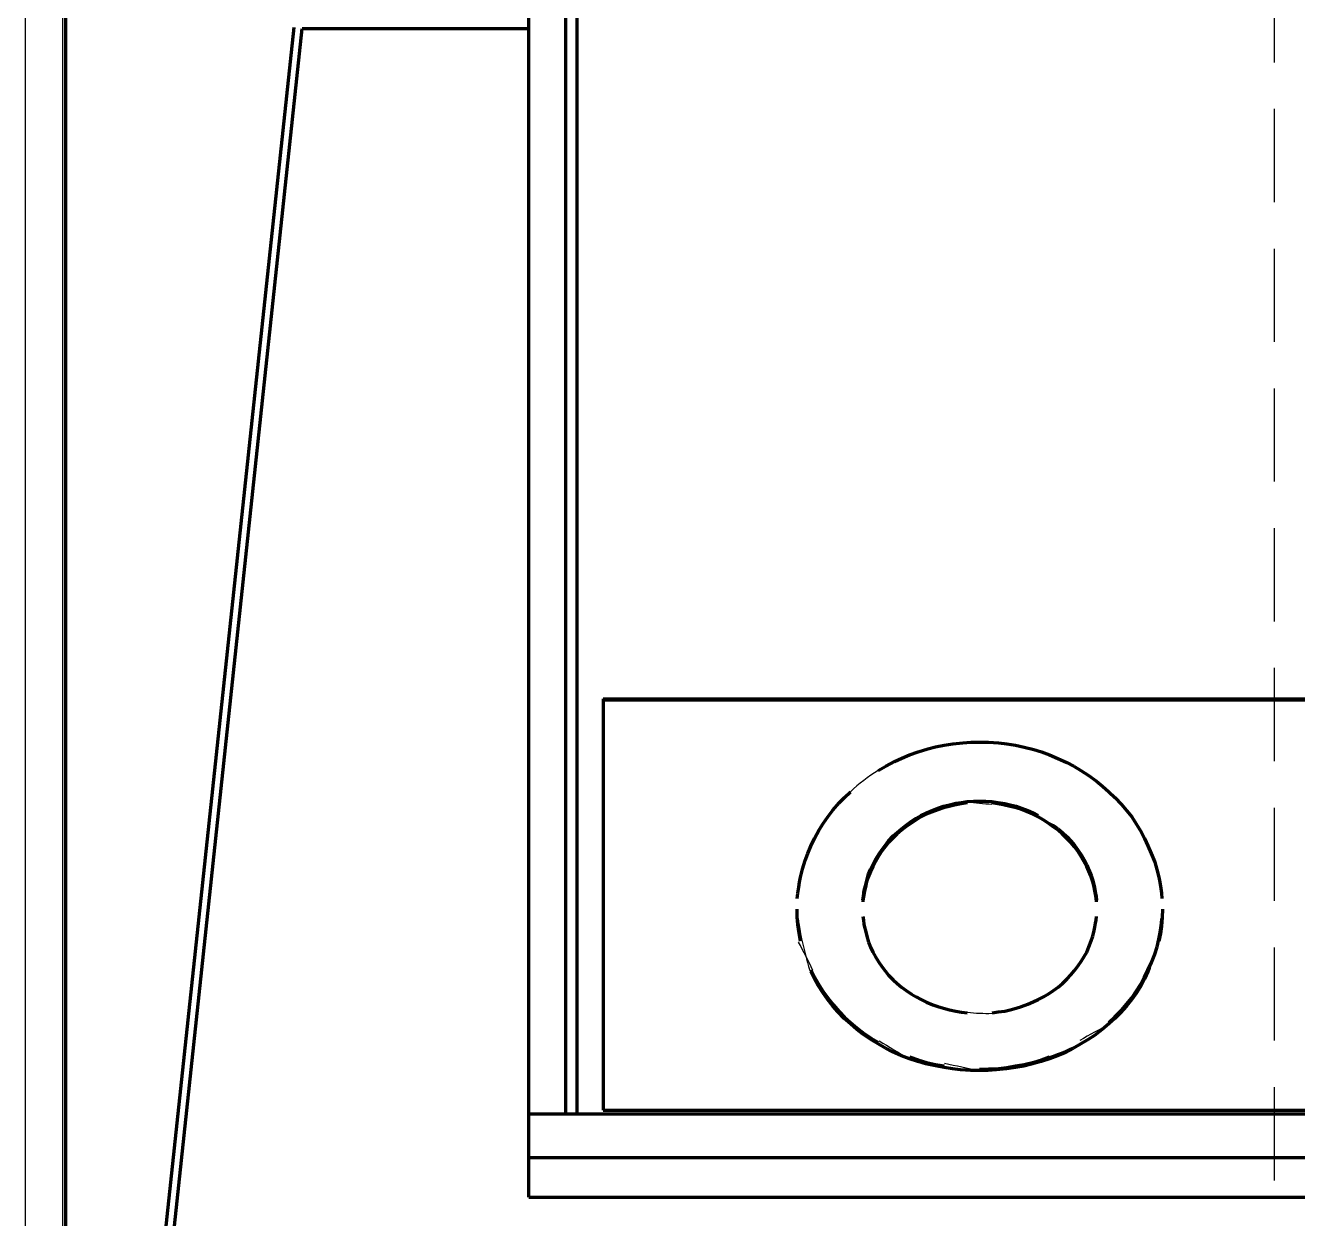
# Model space of a CAD drawing. Header units: millimetres. Extents: x 1683 to 1896, y 0 to 327.
# Drawn here: x 1756.35 to 1790.48, y 87.23 to 119.24 of the extents above; entities that cross this region are included whole.
import ezdxf

# ---------------------------------------------------------------- set-up
doc = ezdxf.new("R2010")
doc.units = ezdxf.units.MM
doc.linetypes.add('ACAD_ISO02W100', pattern=[15, 12, -3])
doc.linetypes.add('HIDDEN', pattern=[0.375, 0.25, -0.125])
doc.layers.add('8', color=140, linetype='ACAD_ISO02W100')
doc.layers.add('at_Entity', color=7, linetype='Continuous')

# ---------------------------------------------------------------- blocks, each defined once
blk = doc.blocks.new('12')
blk.add_lwpolyline([(9360.007, -5890.018), (9425.005, -5890.018), (9425.005, -6086.518), (9360.007, -6086.518)], close=True)
at = {"color": 3}
blk.add_lwpolyline([(9359.001, -5968.518), (9426.001, -5968.518), (9426.001, -6087.518), (9359.001, -6087.518)], close=True, dxfattribs=at)
at = {"layer": '8', "color": 3, "linetype": 'HIDDEN', "ltscale": 10}
blk.add_line((9392.501, -5820.018), (9392.501, -6147.018), dxfattribs=at)
at = {"layer": 'at_Entity', "color": 0, "lineweight": 140}
for p, q in [((9360.076, -5969.518), (9360.076, -6085.236)), ((9372.505, -6059.216), (9372.505, -5981.391)), ((9373.497, -6056.992), (9373.497, -5984.197)), ((9373.805, -6056.992), (9373.805, -6000.857)), ((9360.076, -6085.236), (9366.207, -6027.82)), ((9360.163, -6086.518), (9366.426, -6027.856)), ((9366.426, -6027.856), (9372.505, -6027.856)), ((9374.504, -6045.841), (9410.503, -6045.841)), ((9374.504, -6045.841), (9374.504, -6056.881)), ((9374.504, -6045.871), (9410.503, -6045.871)), ((9383.647, -6047.086), (9383.882, -6047.052)), ((9383.882, -6047.052), (9384.148, -6047.022)), ((9384.148, -6047.022), (9384.366, -6047.009)), ((9384.366, -6047.009), (9384.599, -6047.005)), ((9384.599, -6047.005), (9384.842, -6047.01)), ((9384.842, -6047.01), (9385.112, -6047.027)), ((9385.112, -6047.027), (9385.33, -6047.052)), ((9385.33, -6047.052), (9385.563, -6047.086)), ((9382.514, -6047.439), (9382.723, -6047.351)), ((9382.723, -6047.351), (9382.952, -6047.269)), ((9382.952, -6047.269), (9383.209, -6047.189)), ((9383.209, -6047.189), (9383.42, -6047.136)), ((9383.42, -6047.136), (9383.647, -6047.086)), ((9385.563, -6047.086), (9385.794, -6047.139)), ((9385.794, -6047.139), (9386.053, -6047.206)), ((9386.053, -6047.206), (9386.26, -6047.271)), ((9386.26, -6047.271), (9386.475, -6047.351)), ((9386.475, -6047.351), (9386.698, -6047.443)), ((9381.88, -6047.771), (9382.083, -6047.65)), ((9382.083, -6047.65), (9382.319, -6047.527)), ((9382.319, -6047.527), (9382.514, -6047.439)), ((9386.698, -6047.443), (9386.941, -6047.553)), ((9386.941, -6047.553), (9387.127, -6047.654)), ((9387.127, -6047.654), (9387.318, -6047.771)), ((9387.318, -6047.771), (9387.518, -6047.898)), ((9387.518, -6047.898), (9387.734, -6048.051)), ((9387.734, -6048.051), (9387.899, -6048.187)), ((9380.974, -6048.491), (9381.136, -6048.338)), ((9387.899, -6048.187), (9388.069, -6048.338)), ((9388.069, -6048.338), (9388.231, -6048.497)), ((9380.668, -6048.833), (9380.831, -6048.64)), ((9380.831, -6048.64), (9380.974, -6048.491)), ((9383.345, -6048.831), (9383.484, -6048.779)), ((9383.635, -6048.773), (9383.479, -6048.821)), ((9383.484, -6048.779), (9383.635, -6048.728)), ((9383.635, -6048.728), (9383.79, -6048.687)), ((9383.784, -6048.732), (9383.635, -6048.773)), ((9383.929, -6048.698), (9383.784, -6048.732)), ((9383.79, -6048.687), (9383.968, -6048.647)), ((9384.11, -6048.665), (9383.929, -6048.698)), ((9383.968, -6048.647), (9384.115, -6048.623)), ((9384.271, -6048.64), (9384.11, -6048.665)), ((9384.115, -6048.623), (9384.271, -6048.603)), ((9384.271, -6048.603), (9384.436, -6048.595)), ((9384.436, -6048.595), (9384.622, -6048.591)), ((9384.622, -6048.591), (9384.772, -6048.595)), ((9384.772, -6048.595), (9384.93, -6048.603)), ((9384.93, -6048.603), (9385.094, -6048.624)), ((9385.089, -6048.664), (9384.93, -6048.64)), ((9385.237, -6048.69), (9385.089, -6048.664)), ((9385.094, -6048.624), (9385.278, -6048.655)), ((9385.42, -6048.731), (9385.237, -6048.69)), ((9385.278, -6048.655), (9385.425, -6048.688)), ((9385.58, -6048.773), (9385.42, -6048.731)), ((9385.425, -6048.688), (9385.58, -6048.728)), ((9385.58, -6048.728), (9385.73, -6048.781)), ((9385.725, -6048.819), (9385.58, -6048.773)), ((9385.73, -6048.781), (9385.9, -6048.846)), ((9388.231, -6048.497), (9388.409, -6048.682)), ((9388.409, -6048.682), (9388.544, -6048.838)), ((9380.405, -6049.191), (9380.531, -6049.008)), ((9380.531, -6049.008), (9380.668, -6048.833)), ((9382.629, -6049.232), (9382.773, -6049.126)), ((9382.892, -6049.097), (9382.741, -6049.197)), ((9382.773, -6049.126), (9382.896, -6049.052)), ((9383.028, -6049.008), (9382.892, -6049.097)), ((9382.896, -6049.052), (9383.028, -6048.979)), ((9383.028, -6048.979), (9383.177, -6048.905)), ((9383.172, -6048.941), (9383.028, -6049.008)), ((9383.307, -6048.883), (9383.172, -6048.941)), ((9383.177, -6048.905), (9383.345, -6048.831)), ((9383.479, -6048.821), (9383.307, -6048.883)), ((9385.863, -6048.868), (9385.725, -6048.819)), ((9386.03, -6048.939), (9385.863, -6048.868)), ((9385.9, -6048.846), (9386.035, -6048.907)), ((9386.175, -6049.008), (9386.03, -6048.939)), ((9386.035, -6048.907), (9386.175, -6048.979)), ((9386.308, -6049.094), (9386.175, -6049.008)), ((9386.431, -6049.174), (9386.308, -6049.094)), ((9388.544, -6048.838), (9388.682, -6049.008)), ((9388.682, -6049.008), (9388.806, -6049.198)), ((9380.175, -6049.59), (9380.297, -6049.365)), ((9380.297, -6049.365), (9380.405, -6049.191)), ((9382.281, -6049.525), (9382.388, -6049.43)), ((9382.505, -6049.369), (9382.385, -6049.476)), ((9382.388, -6049.43), (9382.505, -6049.332)), ((9382.505, -6049.332), (9382.629, -6049.232)), ((9382.624, -6049.279), (9382.505, -6049.369)), ((9382.741, -6049.197), (9382.624, -6049.279)), ((9386.579, -6049.276), (9386.431, -6049.174)), ((9386.708, -6049.369), (9386.579, -6049.276)), ((9386.708, -6049.332), (9386.824, -6049.433)), ((9386.821, -6049.472), (9386.708, -6049.369)), ((9386.925, -6049.571), (9386.821, -6049.472)), ((9386.824, -6049.433), (9386.952, -6049.552)), ((9388.806, -6049.198), (9388.937, -6049.414)), ((9388.937, -6049.414), (9389.03, -6049.594)), ((9379.99, -6049.992), (9380.074, -6049.796)), ((9380.074, -6049.796), (9380.175, -6049.59)), ((9381.975, -6049.897), (9382.064, -6049.782)), ((9382.064, -6049.782), (9382.161, -6049.655)), ((9382.157, -6049.703), (9382.064, -6049.818)), ((9382.254, -6049.599), (9382.157, -6049.703)), ((9382.161, -6049.655), (9382.281, -6049.525)), ((9382.385, -6049.476), (9382.254, -6049.599)), ((9387.045, -6049.7), (9386.925, -6049.571)), ((9386.952, -6049.552), (9387.049, -6049.656)), ((9387.145, -6049.818), (9387.045, -6049.7)), ((9387.049, -6049.656), (9387.145, -6049.774)), ((9387.145, -6049.774), (9387.237, -6049.898)), ((9389.03, -6049.594), (9389.119, -6049.789)), ((9389.119, -6049.789), (9389.208, -6049.995)), ((9379.921, -6050.181), (9379.99, -6049.992)), ((9381.876, -6050.084), (9381.806, -6050.206)), ((9381.809, -6050.161), (9381.897, -6050.011)), ((9381.973, -6049.942), (9381.876, -6050.084)), ((9381.897, -6050.011), (9381.975, -6049.897)), ((9382.064, -6049.818), (9381.973, -6049.942)), ((9387.235, -6049.937), (9387.145, -6049.818)), ((9387.313, -6050.051), (9387.235, -6049.937)), ((9387.237, -6049.898), (9387.334, -6050.043)), ((9387.402, -6050.202), (9387.313, -6050.051)), ((9387.334, -6050.043), (9387.405, -6050.165)), ((9389.208, -6049.995), (9389.3, -6050.229)), ((9379.797, -6050.629), (9379.85, -6050.418)), ((9379.85, -6050.418), (9379.921, -6050.181)), ((9381.673, -6050.475), (9381.611, -6050.63)), ((9381.623, -6050.554), (9381.674, -6050.427)), ((9381.737, -6050.341), (9381.673, -6050.475)), ((9381.674, -6050.427), (9381.737, -6050.297)), ((9381.737, -6050.297), (9381.809, -6050.161)), ((9381.806, -6050.206), (9381.737, -6050.341)), ((9387.476, -6050.341), (9387.402, -6050.202)), ((9387.405, -6050.165), (9387.476, -6050.297)), ((9387.476, -6050.297), (9387.535, -6050.432)), ((9387.533, -6050.471), (9387.476, -6050.341)), ((9387.585, -6050.595), (9387.533, -6050.471)), ((9387.535, -6050.432), (9387.597, -6050.589)), ((9389.3, -6050.229), (9389.36, -6050.421)), ((9389.36, -6050.421), (9389.409, -6050.629)), ((9379.748, -6050.895), (9379.77, -6050.764)), ((9379.77, -6050.764), (9379.797, -6050.629)), ((9381.536, -6050.864), (9381.573, -6050.717)), ((9381.571, -6050.759), (9381.536, -6050.901)), ((9381.611, -6050.63), (9381.571, -6050.759)), ((9381.573, -6050.717), (9381.623, -6050.554)), ((9387.638, -6050.755), (9387.585, -6050.595)), ((9387.597, -6050.589), (9387.64, -6050.721)), ((9387.677, -6050.901), (9387.638, -6050.755)), ((9387.64, -6050.721), (9387.677, -6050.864)), ((9389.409, -6050.629), (9389.44, -6050.769)), ((9389.44, -6050.769), (9389.466, -6050.931)), ((9379.711, -6051.203), (9379.727, -6051.058)), ((9379.727, -6051.058), (9379.748, -6050.895)), ((9381.472, -6051.247), (9381.482, -6051.149)), ((9381.492, -6051.111), (9381.481, -6051.199)), ((9381.482, -6051.149), (9381.496, -6051.041)), ((9381.513, -6051), (9381.492, -6051.111)), ((9381.496, -6051.041), (9381.513, -6050.955)), ((9381.513, -6050.955), (9381.536, -6050.864)), ((9381.536, -6050.901), (9381.513, -6051)), ((9387.677, -6050.864), (9387.694, -6050.958)), ((9387.694, -6050.997), (9387.677, -6050.901)), ((9387.694, -6050.958), (9387.713, -6051.065)), ((9387.709, -6051.087), (9387.694, -6050.997)), ((9387.725, -6051.196), (9387.709, -6051.087)), ((9387.713, -6051.065), (9387.725, -6051.152)), ((9387.725, -6051.152), (9387.735, -6051.247)), ((9389.466, -6050.931), (9389.48, -6051.063)), ((9389.48, -6051.063), (9389.49, -6051.203)), ((9379.711, -6051.702), (9379.705, -6051.49)), ((9381.481, -6051.199), (9381.472, -6051.291)), ((9387.735, -6051.291), (9387.725, -6051.196)), ((9389.507, -6051.49), (9389.502, -6051.709)), ((9379.725, -6051.897), (9379.711, -6051.702)), ((9379.711, -6051.741), (9379.727, -6051.88)), ((9381.472, -6051.689), (9381.482, -6051.786)), ((9381.482, -6051.786), (9381.496, -6051.892)), ((9387.713, -6051.868), (9387.725, -6051.783)), ((9387.725, -6051.783), (9387.735, -6051.689)), ((9389.48, -6051.875), (9389.49, -6051.741)), ((9389.502, -6051.709), (9389.484, -6051.95)), ((9379.759, -6052.134), (9379.725, -6051.897)), ((9379.727, -6051.88), (9379.748, -6052.037)), ((9379.748, -6052.037), (9379.77, -6052.163)), ((9379.797, -6052.345), (9379.759, -6052.134)), ((9379.77, -6052.163), (9379.797, -6052.293)), ((9381.496, -6051.892), (9381.513, -6051.975)), ((9381.513, -6051.975), (9381.536, -6052.065)), ((9381.536, -6052.065), (9381.573, -6052.216)), ((9387.64, -6052.211), (9387.677, -6052.065)), ((9387.677, -6052.065), (9387.694, -6051.972)), ((9387.694, -6051.972), (9387.713, -6051.868)), ((9389.453, -6052.142), (9389.409, -6052.345)), ((9389.409, -6052.293), (9389.44, -6052.158)), ((9389.44, -6052.158), (9389.466, -6052.003)), ((9389.484, -6051.95), (9389.453, -6052.142)), ((9389.466, -6052.003), (9389.48, -6051.875)), ((9381.573, -6052.216), (9381.623, -6052.379)), ((9381.623, -6052.379), (9381.674, -6052.506)), ((9381.674, -6052.506), (9381.737, -6052.639)), ((9387.476, -6052.639), (9387.535, -6052.501)), ((9387.535, -6052.501), (9387.597, -6052.343)), ((9387.597, -6052.343), (9387.64, -6052.211)), ((9389.305, -6052.695), (9389.362, -6052.503)), ((9389.362, -6052.503), (9389.409, -6052.293)), ((9381.737, -6052.639), (9381.809, -6052.767)), ((9381.809, -6052.767), (9381.897, -6052.911)), ((9387.237, -6053.017), (9387.334, -6052.88)), ((9387.334, -6052.88), (9387.405, -6052.763)), ((9387.405, -6052.763), (9387.476, -6052.639)), ((9389.213, -6052.925), (9389.305, -6052.695)), ((9380.074, -6053.125), (9380.175, -6053.317)), ((9380.171, -6053.357), (9380.074, -6053.162)), ((9381.897, -6052.911), (9381.975, -6053.025)), ((9381.975, -6053.025), (9382.064, -6053.14)), ((9382.064, -6053.14), (9382.161, -6053.259)), ((9387.049, -6053.252), (9387.145, -6053.133)), ((9387.145, -6053.133), (9387.237, -6053.017)), ((9389.119, -6053.162), (9389.026, -6053.363)), ((9389.03, -6053.311), (9389.119, -6053.125)), ((9389.119, -6053.125), (9389.213, -6052.925)), ((9380.268, -6053.536), (9380.171, -6053.357)), ((9380.175, -6053.317), (9380.297, -6053.529)), ((9380.402, -6053.744), (9380.268, -6053.536)), ((9380.297, -6053.529), (9380.405, -6053.696)), ((9382.161, -6053.259), (9382.281, -6053.387)), ((9382.281, -6053.387), (9382.388, -6053.484)), ((9382.388, -6053.484), (9382.505, -6053.582)), ((9386.708, -6053.582), (9386.824, -6053.48)), ((9386.824, -6053.48), (9386.952, -6053.358)), ((9386.952, -6053.358), (9387.049, -6053.252)), ((9388.806, -6053.69), (9388.937, -6053.483)), ((9389.026, -6053.363), (9388.91, -6053.582)), ((9388.937, -6053.483), (9389.03, -6053.311)), ((9380.531, -6053.921), (9380.402, -6053.744)), ((9380.405, -6053.696), (9380.531, -6053.869)), ((9380.531, -6053.869), (9380.669, -6054.047)), ((9382.505, -6053.582), (9382.629, -6053.674)), ((9382.629, -6053.674), (9382.774, -6053.773)), ((9382.774, -6053.773), (9382.898, -6053.845)), ((9382.898, -6053.845), (9383.034, -6053.913)), ((9386.175, -6053.913), (9386.312, -6053.842)), ((9386.312, -6053.842), (9386.464, -6053.752)), ((9386.464, -6053.752), (9386.584, -6053.671)), ((9386.584, -6053.671), (9386.708, -6053.582)), ((9388.547, -6054.042), (9388.682, -6053.869)), ((9388.682, -6053.869), (9388.806, -6053.69)), ((9388.803, -6053.748), (9388.682, -6053.913)), ((9388.91, -6053.582), (9388.803, -6053.748)), ((9380.664, -6054.089), (9380.531, -6053.921)), ((9380.796, -6054.243), (9380.664, -6054.089)), ((9380.669, -6054.047), (9380.833, -6054.239)), ((9380.972, -6054.42), (9380.796, -6054.243)), ((9380.833, -6054.239), (9380.976, -6054.384)), ((9383.034, -6053.913), (9383.18, -6053.982)), ((9383.18, -6053.982), (9383.345, -6054.054)), ((9383.345, -6054.054), (9383.484, -6054.103)), ((9383.484, -6054.103), (9383.635, -6054.149)), ((9383.635, -6054.149), (9383.79, -6054.192)), ((9383.79, -6054.192), (9383.968, -6054.23)), ((9383.968, -6054.23), (9384.115, -6054.25)), ((9384.115, -6054.25), (9384.271, -6054.267)), ((9384.936, -6054.267), (9385.096, -6054.248)), ((9385.096, -6054.248), (9385.278, -6054.222)), ((9385.278, -6054.222), (9385.425, -6054.192)), ((9385.425, -6054.192), (9385.58, -6054.149)), ((9385.58, -6054.149), (9385.73, -6054.101)), ((9385.73, -6054.101), (9385.9, -6054.039)), ((9385.9, -6054.039), (9386.035, -6053.98)), ((9386.035, -6053.98), (9386.175, -6053.913)), ((9388.232, -6054.379), (9388.411, -6054.198)), ((9388.541, -6054.09), (9388.373, -6054.28)), ((9388.411, -6054.198), (9388.547, -6054.042)), ((9388.682, -6053.913), (9388.541, -6054.09)), ((9381.136, -6054.569), (9380.972, -6054.42)), ((9380.976, -6054.384), (9381.136, -6054.532)), ((9381.136, -6054.532), (9381.312, -6054.677)), ((9381.305, -6054.714), (9381.136, -6054.569)), ((9388.069, -6054.569), (9387.893, -6054.718)), ((9388.069, -6054.532), (9388.232, -6054.379)), ((9388.227, -6054.422), (9388.069, -6054.569)), ((9388.373, -6054.28), (9388.227, -6054.422)), ((9381.47, -6054.841), (9381.305, -6054.714)), ((9381.312, -6054.677), (9381.517, -6054.832)), ((9381.685, -6054.983), (9381.47, -6054.841)), ((9381.517, -6054.832), (9381.691, -6054.947)), ((9387.687, -6054.875), (9387.512, -6054.988)), ((9387.893, -6054.718), (9387.687, -6054.875)), ((9381.88, -6055.099), (9381.685, -6054.983)), ((9381.691, -6054.947), (9381.88, -6055.062)), ((9382.076, -6055.216), (9381.88, -6055.099)), ((9382.266, -6055.316), (9382.076, -6055.216)), ((9387.119, -6055.219), (9386.888, -6055.341)), ((9387.318, -6055.099), (9387.119, -6055.219)), ((9387.512, -6054.988), (9387.318, -6055.099)), ((9382.507, -6055.421), (9382.266, -6055.316)), ((9382.723, -6055.504), (9382.507, -6055.421)), ((9382.723, -6055.453), (9382.953, -6055.531)), ((9382.945, -6055.576), (9382.723, -6055.504)), ((9383.154, -6055.636), (9382.945, -6055.576)), ((9382.953, -6055.531), (9383.212, -6055.609)), ((9383.212, -6055.609), (9383.422, -6055.657)), ((9385.794, -6055.654), (9386.053, -6055.594)), ((9386.252, -6055.577), (9385.996, -6055.65)), ((9386.053, -6055.594), (9386.26, -6055.529)), ((9386.475, -6055.504), (9386.252, -6055.577)), ((9386.26, -6055.529), (9386.475, -6055.453)), ((9386.691, -6055.425), (9386.475, -6055.504)), ((9386.888, -6055.341), (9386.691, -6055.425)), ((9383.414, -6055.696), (9383.154, -6055.636)), ((9383.647, -6055.74), (9383.414, -6055.696)), ((9383.422, -6055.657), (9383.647, -6055.696)), ((9383.874, -6055.774), (9383.647, -6055.74)), ((9384.089, -6055.799), (9383.874, -6055.774)), ((9384.358, -6055.815), (9384.089, -6055.799)), ((9384.599, -6055.821), (9384.358, -6055.815)), ((9384.599, -6055.784), (9384.842, -6055.778)), ((9384.834, -6055.816), (9384.599, -6055.821)), ((9385.054, -6055.804), (9384.834, -6055.816)), ((9384.842, -6055.778), (9385.115, -6055.761)), ((9385.324, -6055.774), (9385.054, -6055.804)), ((9385.115, -6055.761), (9385.333, -6055.734)), ((9385.563, -6055.74), (9385.324, -6055.774)), ((9385.333, -6055.734), (9385.563, -6055.696)), ((9385.563, -6055.696), (9385.794, -6055.654)), ((9385.786, -6055.698), (9385.563, -6055.74)), ((9385.996, -6055.65), (9385.786, -6055.698)), ((9374.504, -6056.881), (9410.503, -6056.881)), ((9412.505, -6056.992), (9372.505, -6056.992)), ((9372.505, -6058.155), (9412.505, -6058.155)), ((9372.505, -6059.216), (9412.505, -6059.216))]:
    blk.add_line(p, q, dxfattribs=at)
at = {"layer": 'at_Entity', "color": 0}
for centre, radius, start, end in [((9384.115, -6051.461), 4.315, 121.1984, 133.6498), ((9385.639, -6038.257), 10.44, 262.495, 266.0951), ((9366.398, -6087.012), 42.836, 61.6749, 62.5256), ((9369.236, -6058.24), 12.032, 25.1064, 29.1714), ((9390.625, -6049.965), 11.045, 192.1339, 196.6729), ((9383.261, -6051.115), 6.238, 340.7374, 348.6901), ((9384.8, -6050.34), 3.946, 262.3296, 271.9862), ((9395.274, -6069.119), 16.211, 116.2877, 119.5115), ((9395.092, -6033.442), 25.292, 238.5704, 240.6657), ((9385.105, -6051.13), 4.523, 287.5924, 299.3714), ((9381.046, -6069.416), 14.027, 75.3906, 79.2656)]:
    blk.add_arc(centre, radius, start, end, dxfattribs=at)

msp = doc.modelspace()

# ---------------------------------------------------------------- block references
msp.add_blockref('12', (-7602.651, 6147.018))

doc.saveas('drawing.dxf')
